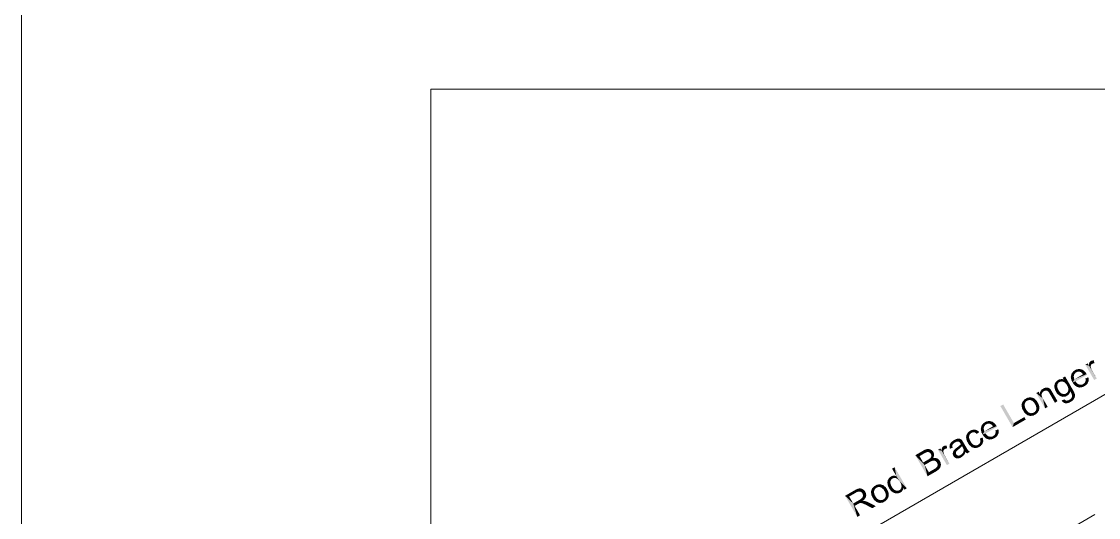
# Model space of a CAD drawing. Header units: millimetres. Extents: x 2 to 579, y 1 to 405.
# Drawn here: x 175.9 to 235.5, y 116.7 to 144.2 of the extents above; entities that cross this region are included whole.
import ezdxf

# ---------------------------------------------------------------- set-up
doc = ezdxf.new("R2010")
doc.units = ezdxf.units.MM
doc.linetypes.add('XKITLINE00', pattern=[0])
doc.layers.add('GraphicObject', color=6, linetype='Continuous', lineweight=0)
doc.layers.add('LinkedObject', color=7, linetype='Continuous', lineweight=0)

# ---------------------------------------------------------------- blocks, each defined once
blk = doc.blocks.new('*A3')
at = {"layer": 'GraphicObject', "color": 3, "linetype": 'XKITLINE00', "lineweight": 0}
blk.add_line((175.868, 204.754), (175.868, 65.802), dxfattribs=at)
blk = doc.blocks.new('*A4')
at = {"layer": 'LinkedObject'}
for points in [[(235.089, 125.342), (235.192, 125.203), (235.052, 125.301)], [(235.114, 125.356), (235.192, 125.203), (235.089, 125.342)], [(235.237, 125.397), (235.114, 125.356), (235.15, 125.377)], [(235.288, 125.395), (235.114, 125.356), (235.237, 125.397)], [(235.28, 125.234), (235.114, 125.356), (235.288, 125.395)], [(235.114, 125.356), (235.219, 125.219), (235.192, 125.203)], [(235.219, 125.219), (235.114, 125.356), (235.28, 125.234)], [(235.28, 125.234), (235.288, 125.395), (235.315, 125.234)], [(234.243, 124.853), (234.026, 124.57), (234.155, 124.802)], [(234.263, 124.707), (234.026, 124.57), (234.243, 124.853)], [(234.155, 124.802), (234.026, 124.57), (234.047, 124.661)], [(234.5, 124.924), (234.243, 124.853), (234.328, 124.902)], [(234.587, 124.897), (234.243, 124.853), (234.5, 124.924)], [(234.479, 124.777), (234.243, 124.853), (234.587, 124.897)], [(234.243, 124.853), (234.367, 124.767), (234.312, 124.735)], [(234.367, 124.767), (234.243, 124.853), (234.479, 124.777)], [(234.263, 124.707), (234.243, 124.853), (234.312, 124.735)], [(234.479, 124.777), (234.587, 124.897), (234.538, 124.755)], [(234.587, 124.897), (234.575, 124.741), (234.538, 124.755)], [(234.575, 124.741), (234.587, 124.897), (234.649, 124.677)], [(234.822, 124.739), (234.587, 124.897), (234.674, 124.871)], [(234.649, 124.677), (234.587, 124.897), (234.822, 124.739)], [(234.649, 124.677), (234.822, 124.739), (234.684, 124.626)], [(234.882, 124.634), (234.684, 124.626), (234.822, 124.739)], [(235.017, 125.103), (234.813, 125.157), (234.942, 125.232)], [(234.813, 125.157), (235.017, 125.103), (235.302, 124.31)], [(235.026, 125.248), (235.017, 125.103), (235.015, 125.162)], [(235.039, 125.275), (235.017, 125.103), (235.026, 125.248)], [(235.169, 125.19), (235.017, 125.103), (235.039, 125.275)], [(235.135, 125.152), (235.017, 125.103), (235.169, 125.19)], [(235.125, 125.127), (235.017, 125.103), (235.135, 125.152)], [(235.114, 125.102), (235.017, 125.103), (235.125, 125.127)], [(235.017, 125.103), (235.19, 124.836), (235.446, 124.393)], [(235.19, 124.836), (235.017, 125.103), (235.164, 124.882)], [(235.164, 124.882), (235.017, 125.103), (235.127, 124.972)], [(235.127, 124.972), (235.017, 125.103), (235.117, 125.017)], [(235.117, 125.017), (235.017, 125.103), (235.11, 125.047)], [(235.11, 125.047), (235.017, 125.103), (235.114, 125.102)], [(235.302, 124.31), (235.017, 125.103), (235.446, 124.393)], [(235.052, 125.301), (235.192, 125.203), (235.039, 125.275)], [(235.039, 125.275), (235.192, 125.203), (235.169, 125.19)], [(233.272, 124.081), (233.111, 124.087), (233.137, 124.139)], [(233.162, 124.191), (233.331, 124.167), (233.137, 124.139)], [(233.137, 124.139), (233.331, 124.167), (233.272, 124.081)], [(233.244, 124.275), (233.331, 124.167), (233.162, 124.191)], [(233.3, 124.308), (233.331, 124.167), (233.244, 124.275)], [(233.534, 124.362), (233.3, 124.308), (233.375, 124.351)], [(233.617, 124.329), (233.3, 124.308), (233.534, 124.362)], [(233.533, 124.231), (233.3, 124.308), (233.617, 124.329)], [(233.3, 124.308), (233.427, 124.222), (233.379, 124.194)], [(233.427, 124.222), (233.3, 124.308), (233.533, 124.231)], [(233.331, 124.167), (233.3, 124.308), (233.379, 124.194)], [(233.533, 124.231), (233.617, 124.329), (233.59, 124.211)], [(233.69, 124.508), (233.617, 124.329), (233.558, 124.432)], [(233.59, 124.211), (233.617, 124.329), (233.648, 124.192)], [(233.75, 124.095), (233.617, 124.329), (233.69, 124.508)], [(233.648, 124.192), (233.617, 124.329), (233.75, 124.095)], [(233.795, 124.017), (233.69, 124.508), (234.113, 123.777)], [(233.75, 124.095), (233.69, 124.508), (233.795, 124.017)], [(234.026, 124.57), (234.046, 124.282), (234.005, 124.479)], [(234.199, 124.626), (234.026, 124.57), (234.263, 124.707)], [(234.184, 124.573), (234.026, 124.57), (234.199, 124.626)], [(234.026, 124.57), (234.184, 124.573), (234.17, 124.521)], [(234.17, 124.521), (234.046, 124.282), (234.026, 124.57)], [(234.184, 124.411), (234.046, 124.282), (234.17, 124.521)], [(234.046, 124.282), (234.184, 124.411), (234.212, 124.353)], [(234.212, 124.353), (234.108, 124.175), (234.046, 124.282)], [(234.886, 124.628), (234.108, 124.175), (234.882, 124.634)], [(234.212, 124.353), (234.882, 124.634), (234.108, 124.175)], [(234.897, 124.608), (234.108, 124.175), (234.886, 124.628)], [(234.904, 124.595), (234.108, 124.175), (234.897, 124.608)], [(234.272, 124.23), (234.108, 124.175), (234.904, 124.595)], [(234.316, 124.163), (234.108, 124.175), (234.272, 124.23)], [(234.108, 124.175), (234.402, 123.917), (234.167, 124.072)], [(234.316, 124.163), (234.402, 123.917), (234.108, 124.175)], [(234.684, 124.626), (234.882, 124.634), (234.212, 124.353)], [(234.418, 124.079), (234.402, 123.917), (234.316, 124.163)], [(234.734, 124.113), (234.963, 124.184), (234.762, 123.973)], [(234.789, 124.173), (234.963, 124.184), (234.734, 124.113)], [(234.762, 123.973), (234.963, 124.184), (234.836, 124.015)], [(234.805, 124.21), (234.99, 124.248), (234.789, 124.173)], [(234.963, 124.184), (234.789, 124.173), (234.99, 124.248)], [(234.821, 124.247), (234.99, 124.248), (234.805, 124.21)], [(234.976, 124.461), (234.827, 124.339), (234.817, 124.394)], [(234.821, 124.247), (234.976, 124.461), (234.99, 124.248)], [(234.827, 124.339), (234.976, 124.461), (234.821, 124.247)], [(234.836, 124.015), (234.963, 124.184), (234.936, 124.121)], [(234.99, 124.248), (234.976, 124.461), (234.996, 124.386)], [(232.292, 123.54), (232.093, 123.585), (232.222, 123.66)], [(232.093, 123.585), (232.459, 123.284), (232.582, 122.738)], [(232.459, 123.284), (232.093, 123.585), (232.412, 123.365)], [(232.381, 123.495), (232.093, 123.585), (232.292, 123.54)], [(232.412, 123.365), (232.093, 123.585), (232.381, 123.495)], [(232.298, 123.636), (232.414, 123.591), (232.292, 123.54)], [(232.292, 123.54), (232.414, 123.591), (232.381, 123.495)], [(232.48, 123.834), (232.298, 123.636), (232.393, 123.783)], [(232.476, 123.666), (232.298, 123.636), (232.48, 123.834)], [(232.414, 123.591), (232.298, 123.636), (232.476, 123.666)], [(232.476, 123.666), (232.48, 123.834), (232.521, 123.692)], [(232.519, 123.856), (232.607, 123.725), (232.48, 123.834)], [(232.48, 123.834), (232.607, 123.725), (232.55, 123.709)], [(232.521, 123.692), (232.48, 123.834), (232.55, 123.709)], [(232.597, 123.883), (232.607, 123.725), (232.519, 123.856)], [(232.637, 123.888), (232.607, 123.725), (232.597, 123.883)], [(232.607, 123.725), (232.637, 123.888), (232.636, 123.724)], [(232.637, 123.888), (232.665, 123.723), (232.636, 123.724)], [(232.745, 123.884), (232.637, 123.888), (232.677, 123.892)], [(232.774, 123.871), (232.637, 123.888), (232.745, 123.884)], [(232.715, 123.706), (232.637, 123.888), (232.774, 123.871)], [(232.665, 123.723), (232.637, 123.888), (232.715, 123.706)], [(232.774, 123.871), (232.735, 123.689), (232.715, 123.706)], [(232.803, 123.858), (232.735, 123.689), (232.774, 123.871)], [(232.856, 123.818), (232.735, 123.689), (232.803, 123.858)], [(232.735, 123.689), (232.856, 123.818), (232.756, 123.672)], [(232.756, 123.672), (232.856, 123.818), (232.88, 123.791)], [(232.88, 123.791), (232.803, 123.611), (232.756, 123.672)], [(232.896, 123.773), (232.803, 123.611), (232.88, 123.791)], [(232.94, 123.705), (232.803, 123.611), (232.896, 123.773)], [(232.94, 123.705), (232.828, 123.567), (232.803, 123.611)], [(232.969, 123.656), (232.828, 123.567), (232.94, 123.705)], [(232.828, 123.567), (232.969, 123.656), (233.126, 123.052)], [(233.126, 123.052), (232.969, 123.656), (233.27, 123.135)], [(233.111, 124.087), (233.261, 124.023), (233.093, 123.971)], [(233.093, 123.971), (233.261, 124.023), (233.101, 123.907)], [(233.101, 123.907), (233.261, 124.023), (233.25, 123.965)], [(233.25, 123.965), (233.186, 123.658), (233.101, 123.907)], [(233.101, 123.907), (233.186, 123.658), (233.109, 123.843)], [(233.109, 123.843), (233.186, 123.658), (233.151, 123.719)], [(233.261, 124.023), (233.111, 124.087), (233.272, 124.081)], [(233.284, 123.83), (233.186, 123.658), (233.25, 123.965)], [(233.186, 123.658), (233.284, 123.83), (233.328, 123.754)], [(233.376, 123.67), (233.186, 123.658), (233.328, 123.754)], [(233.376, 123.67), (233.457, 123.411), (233.186, 123.658)], [(233.186, 123.658), (233.457, 123.411), (233.237, 123.57)], [(233.237, 123.57), (233.457, 123.411), (233.373, 123.446)], [(233.479, 123.568), (233.457, 123.411), (233.376, 123.67)], [(233.457, 123.411), (233.479, 123.568), (233.534, 123.549)], [(233.589, 123.53), (233.457, 123.411), (233.534, 123.549)], [(233.589, 123.53), (233.799, 123.441), (233.457, 123.411)], [(233.694, 123.539), (233.799, 123.441), (233.589, 123.53)], [(233.799, 123.441), (233.694, 123.539), (233.744, 123.568)], [(233.793, 123.597), (233.799, 123.441), (233.744, 123.568)], [(233.969, 123.687), (233.793, 123.597), (233.854, 123.682)], [(233.955, 123.605), (233.793, 123.597), (233.969, 123.687)], [(233.87, 123.482), (233.793, 123.597), (233.955, 123.605)], [(233.799, 123.441), (233.793, 123.597), (233.87, 123.482)], [(233.795, 124.017), (234.113, 123.777), (233.841, 123.936)], [(233.841, 123.936), (234.113, 123.777), (233.877, 123.797)], [(233.866, 123.74), (233.969, 123.687), (233.854, 123.682)], [(233.877, 123.797), (233.969, 123.687), (233.866, 123.74)], [(233.877, 123.797), (234.113, 123.777), (233.969, 123.687)], [(234.113, 123.777), (234.01, 123.618), (233.969, 123.687)], [(234.17, 123.678), (234.01, 123.618), (234.113, 123.777)], [(234.01, 123.618), (234.17, 123.678), (234.058, 123.523)], [(234.058, 123.523), (234.17, 123.678), (234.231, 123.526)], [(234.058, 123.523), (234.231, 123.526), (234.065, 123.498)], [(234.065, 123.498), (234.231, 123.526), (234.076, 123.457)], [(234.076, 123.457), (234.231, 123.526), (234.234, 123.473)], [(234.167, 124.072), (234.402, 123.917), (234.315, 123.943)], [(234.402, 123.917), (234.418, 124.079), (234.489, 123.891)], [(234.474, 124.063), (234.489, 123.891), (234.418, 124.079)], [(234.531, 124.046), (234.489, 123.891), (234.474, 124.063)], [(234.531, 124.046), (234.762, 123.973), (234.489, 123.891)], [(234.489, 123.891), (234.762, 123.973), (234.67, 123.919)], [(234.641, 124.06), (234.762, 123.973), (234.531, 124.046)], [(234.694, 124.091), (234.762, 123.973), (234.641, 124.06)], [(234.734, 124.113), (234.762, 123.973), (234.694, 124.091)], [(230.259, 122.954), (230.78, 121.696), (230.105, 122.865)], [(230.855, 121.923), (230.78, 121.696), (230.259, 122.954)], [(231.306, 123.03), (231.377, 122.606), (231.273, 122.936)], [(231.273, 122.936), (231.377, 122.606), (231.309, 122.724)], [(231.518, 123.278), (231.306, 123.03), (231.439, 123.232)], [(231.533, 123.127), (231.306, 123.03), (231.518, 123.278)], [(231.439, 123.232), (231.306, 123.03), (231.333, 123.108)], [(231.467, 123.036), (231.306, 123.03), (231.533, 123.127)], [(231.306, 123.03), (231.467, 123.036), (231.455, 122.975)], [(231.442, 122.914), (231.377, 122.606), (231.306, 123.03)], [(231.442, 122.914), (231.306, 123.03), (231.455, 122.975)], [(231.781, 123.353), (231.518, 123.278), (231.605, 123.328)], [(231.869, 123.328), (231.518, 123.278), (231.781, 123.353)], [(231.752, 123.2), (231.518, 123.278), (231.869, 123.328)], [(231.518, 123.278), (231.64, 123.189), (231.587, 123.158)], [(231.64, 123.189), (231.518, 123.278), (231.752, 123.2)], [(231.533, 123.127), (231.518, 123.278), (231.587, 123.158)], [(231.752, 123.2), (231.869, 123.328), (231.811, 123.18)], [(231.869, 123.328), (231.87, 123.16), (231.811, 123.18)], [(232.104, 123.177), (231.869, 123.328), (231.957, 123.303)], [(232.162, 123.076), (231.869, 123.328), (232.104, 123.177)], [(231.974, 123.062), (231.869, 123.328), (232.162, 123.076)], [(231.87, 123.16), (231.869, 123.328), (231.974, 123.062)], [(231.974, 123.062), (232.162, 123.076), (232.019, 122.984)], [(232.162, 123.076), (232.067, 122.9), (232.019, 122.984)], [(232.067, 122.9), (232.162, 123.076), (232.104, 122.756)], [(232.104, 122.756), (232.162, 123.076), (232.262, 122.791)], [(232.259, 122.852), (232.162, 123.076), (232.21, 122.994)], [(232.262, 122.791), (232.162, 123.076), (232.259, 122.852)], [(232.582, 122.738), (232.459, 123.284), (232.726, 122.821)], [(233.457, 123.411), (233.799, 123.441), (233.541, 123.376)], [(233.677, 123.207), (233.503, 123.178), (233.654, 123.237)], [(233.503, 123.178), (233.677, 123.207), (233.541, 123.108)], [(233.541, 123.376), (233.799, 123.441), (233.712, 123.391)], [(233.541, 123.108), (233.677, 123.207), (233.645, 123.032)], [(233.645, 123.032), (233.677, 123.207), (233.712, 123.024)], [(233.712, 123.024), (233.677, 123.207), (233.729, 123.175)], [(233.757, 123.172), (233.712, 123.024), (233.729, 123.175)], [(233.795, 123.167), (233.712, 123.024), (233.757, 123.172)], [(233.795, 123.167), (233.996, 123.097), (233.712, 123.024)], [(233.712, 123.024), (233.996, 123.097), (233.778, 123.017)], [(233.778, 123.017), (233.996, 123.097), (233.92, 123.054)], [(233.879, 123.189), (233.996, 123.097), (233.795, 123.167)], [(233.996, 123.097), (233.879, 123.189), (233.926, 123.216)], [(233.975, 123.245), (233.996, 123.097), (233.926, 123.216)], [(234.041, 123.309), (234.182, 123.269), (233.975, 123.245)], [(233.975, 123.245), (234.182, 123.269), (233.996, 123.097)], [(233.996, 123.097), (234.182, 123.269), (234.059, 123.134)], [(234.182, 123.269), (234.041, 123.309), (234.056, 123.345)], [(234.072, 123.38), (234.182, 123.269), (234.056, 123.345)], [(234.059, 123.134), (234.182, 123.269), (234.153, 123.22)], [(234.234, 123.473), (234.072, 123.38), (234.076, 123.457)], [(234.238, 123.42), (234.072, 123.38), (234.234, 123.473)], [(234.212, 123.318), (234.072, 123.38), (234.238, 123.42)], [(234.182, 123.269), (234.072, 123.38), (234.212, 123.318)], [(231.477, 122.772), (231.377, 122.606), (231.442, 122.914)], [(231.377, 122.606), (231.477, 122.772), (231.524, 122.691)], [(231.571, 122.61), (231.377, 122.606), (231.524, 122.691)], [(231.571, 122.61), (231.676, 122.341), (231.377, 122.606)], [(231.377, 122.606), (231.676, 122.341), (231.439, 122.499)], [(231.439, 122.499), (231.676, 122.341), (231.588, 122.366)], [(231.677, 122.509), (231.676, 122.341), (231.571, 122.61)], [(231.676, 122.341), (231.677, 122.509), (231.736, 122.489)], [(231.795, 122.469), (231.676, 122.341), (231.736, 122.489)], [(231.795, 122.469), (232.029, 122.393), (231.676, 122.341)], [(231.676, 122.341), (232.029, 122.393), (231.764, 122.316)], [(231.764, 122.316), (232.029, 122.393), (231.94, 122.342)], [(231.907, 122.48), (232.029, 122.393), (231.795, 122.469)], [(232.029, 122.393), (231.907, 122.48), (231.961, 122.511)], [(232.014, 122.542), (232.029, 122.393), (231.961, 122.511)], [(232.203, 122.563), (232.014, 122.542), (232.08, 122.634)], [(232.172, 122.51), (232.014, 122.542), (232.203, 122.563)], [(232.084, 122.425), (232.014, 122.542), (232.172, 122.51)], [(232.029, 122.393), (232.014, 122.542), (232.084, 122.425)], [(232.092, 122.695), (232.235, 122.616), (232.08, 122.634)], [(232.08, 122.634), (232.235, 122.616), (232.203, 122.563)], [(232.262, 122.791), (232.092, 122.695), (232.104, 122.756)], [(232.265, 122.73), (232.092, 122.695), (232.262, 122.791)], [(232.235, 122.616), (232.092, 122.695), (232.265, 122.73)], [(229.254, 121.97), (229.038, 121.687), (229.167, 121.919)], [(229.274, 121.824), (229.038, 121.687), (229.254, 121.97)], [(229.167, 121.919), (229.038, 121.687), (229.058, 121.778)], [(229.21, 121.742), (229.038, 121.687), (229.274, 121.824)], [(229.196, 121.69), (229.038, 121.687), (229.21, 121.742)], [(229.898, 121.745), (229.119, 121.292), (229.894, 121.751)], [(229.224, 121.47), (229.894, 121.751), (229.119, 121.292)], [(229.908, 121.725), (229.119, 121.292), (229.898, 121.745)], [(229.696, 121.743), (229.894, 121.751), (229.224, 121.47)], [(229.511, 122.041), (229.254, 121.97), (229.339, 122.019)], [(229.598, 122.014), (229.254, 121.97), (229.511, 122.041)], [(229.491, 121.893), (229.254, 121.97), (229.598, 122.014)], [(229.254, 121.97), (229.378, 121.884), (229.324, 121.852)], [(229.378, 121.884), (229.254, 121.97), (229.491, 121.893)], [(229.274, 121.824), (229.254, 121.97), (229.324, 121.852)], [(229.491, 121.893), (229.598, 122.014), (229.549, 121.872)], [(229.598, 122.014), (229.587, 121.858), (229.549, 121.872)], [(229.587, 121.858), (229.598, 122.014), (229.66, 121.794)], [(229.833, 121.856), (229.598, 122.014), (229.686, 121.987)], [(229.66, 121.794), (229.598, 122.014), (229.833, 121.856)], [(229.66, 121.794), (229.833, 121.856), (229.696, 121.743)], [(229.894, 121.751), (229.696, 121.743), (229.833, 121.856)], [(230.78, 121.696), (230.855, 121.923), (231.509, 122.118)], [(231.509, 122.118), (230.855, 121.923), (231.43, 122.255)], [(228.23, 121.275), (228.376, 121.201), (228.205, 121.158)], [(228.205, 121.158), (228.376, 121.201), (228.212, 121.093)], [(228.212, 121.093), (228.376, 121.201), (228.365, 121.143)], [(228.365, 121.143), (228.306, 120.827), (228.212, 121.093)], [(228.388, 121.259), (228.23, 121.275), (228.261, 121.327)], [(228.376, 121.201), (228.23, 121.275), (228.388, 121.259)], [(228.293, 121.38), (228.453, 121.349), (228.261, 121.327)], [(228.261, 121.327), (228.453, 121.349), (228.388, 121.259)], [(228.379, 121.464), (228.453, 121.349), (228.293, 121.38)], [(228.402, 121), (228.306, 120.827), (228.365, 121.143)], [(228.433, 121.495), (228.453, 121.349), (228.379, 121.464)], [(228.635, 121.565), (228.433, 121.495), (228.502, 121.535)], [(228.699, 121.555), (228.433, 121.495), (228.635, 121.565)], [(228.617, 121.415), (228.433, 121.495), (228.699, 121.555)], [(228.433, 121.495), (228.543, 121.401), (228.507, 121.38)], [(228.543, 121.401), (228.433, 121.495), (228.617, 121.415)], [(228.453, 121.349), (228.433, 121.495), (228.507, 121.38)], [(228.617, 121.415), (228.699, 121.555), (228.654, 121.408)], [(228.699, 121.555), (228.692, 121.401), (228.654, 121.408)], [(228.692, 121.401), (228.699, 121.555), (228.764, 121.357)], [(228.876, 121.478), (228.699, 121.555), (228.763, 121.545)], [(228.926, 121.421), (228.699, 121.555), (228.876, 121.478)], [(228.764, 121.357), (228.699, 121.555), (228.926, 121.421)], [(228.764, 121.357), (228.926, 121.421), (228.799, 121.32)], [(229.038, 121.687), (229.058, 121.399), (229.017, 121.596)], [(229.038, 121.687), (229.196, 121.69), (229.181, 121.637)], [(229.181, 121.637), (229.058, 121.399), (229.038, 121.687)], [(229.195, 121.527), (229.058, 121.399), (229.181, 121.637)], [(229.058, 121.399), (229.195, 121.527), (229.224, 121.47)], [(229.224, 121.47), (229.119, 121.292), (229.058, 121.399)], [(229.915, 121.712), (229.119, 121.292), (229.908, 121.725)], [(229.284, 121.347), (229.119, 121.292), (229.915, 121.712)], [(229.328, 121.28), (229.119, 121.292), (229.284, 121.347)], [(229.119, 121.292), (229.413, 121.034), (229.179, 121.188)], [(229.328, 121.28), (229.413, 121.034), (229.119, 121.292)], [(229.179, 121.188), (229.413, 121.034), (229.326, 121.059)], [(229.429, 121.196), (229.413, 121.034), (229.328, 121.28)], [(229.413, 121.034), (229.429, 121.196), (229.501, 121.008)], [(229.486, 121.179), (229.501, 121.008), (229.429, 121.196)], [(229.543, 121.163), (229.501, 121.008), (229.486, 121.179)], [(229.543, 121.163), (229.774, 121.089), (229.501, 121.008)], [(229.653, 121.177), (229.774, 121.089), (229.543, 121.163)], [(229.706, 121.207), (229.774, 121.089), (229.653, 121.177)], [(229.745, 121.23), (229.774, 121.089), (229.706, 121.207)], [(229.745, 121.23), (229.974, 121.301), (229.774, 121.089)], [(229.8, 121.29), (229.974, 121.301), (229.745, 121.23)], [(229.774, 121.089), (229.974, 121.301), (229.847, 121.132)], [(229.816, 121.327), (230.001, 121.364), (229.8, 121.29)], [(229.974, 121.301), (229.8, 121.29), (230.001, 121.364)], [(229.832, 121.364), (230.001, 121.364), (229.816, 121.327)], [(229.988, 121.578), (229.838, 121.456), (229.828, 121.511)], [(229.832, 121.364), (229.988, 121.578), (230.001, 121.364)], [(229.838, 121.456), (229.988, 121.578), (229.832, 121.364)], [(229.847, 121.132), (229.974, 121.301), (229.948, 121.238)], [(230.001, 121.364), (229.988, 121.578), (230.008, 121.503)], [(226.877, 120.557), (226.855, 120.386), (226.865, 120.531)], [(227.007, 120.473), (226.855, 120.386), (226.877, 120.557)], [(226.89, 120.584), (227.03, 120.486), (226.877, 120.557)], [(226.877, 120.557), (227.03, 120.486), (227.007, 120.473)], [(226.927, 120.625), (227.03, 120.486), (226.89, 120.584)], [(226.952, 120.639), (227.03, 120.486), (226.927, 120.625)], [(227.075, 120.679), (226.952, 120.639), (226.988, 120.66)], [(227.126, 120.678), (226.952, 120.639), (227.075, 120.679)], [(227.118, 120.516), (226.952, 120.639), (227.126, 120.678)], [(226.952, 120.639), (227.057, 120.501), (227.03, 120.486)], [(227.057, 120.501), (226.952, 120.639), (227.118, 120.516)], [(227.118, 120.516), (227.126, 120.678), (227.153, 120.516)], [(227.29, 120.68), (227.311, 120.498), (227.284, 120.64)], [(227.284, 120.64), (227.311, 120.498), (227.294, 120.549)], [(227.461, 120.727), (227.29, 120.68), (227.475, 120.758)], [(227.295, 120.721), (227.475, 120.758), (227.29, 120.68)], [(227.447, 120.695), (227.29, 120.68), (227.461, 120.727)], [(227.447, 120.695), (227.311, 120.498), (227.29, 120.68)], [(227.334, 120.8), (227.475, 120.758), (227.295, 120.721)], [(227.447, 120.612), (227.311, 120.498), (227.447, 120.695)], [(227.311, 120.498), (227.447, 120.612), (227.462, 120.561)], [(227.367, 120.839), (227.475, 120.758), (227.334, 120.8)], [(227.487, 120.948), (227.367, 120.839), (227.4, 120.878)], [(227.539, 120.819), (227.367, 120.839), (227.487, 120.948)], [(227.475, 120.758), (227.367, 120.839), (227.539, 120.819)], [(227.542, 120.98), (227.644, 120.88), (227.487, 120.948)], [(227.539, 120.819), (227.487, 120.948), (227.59, 120.848)], [(227.59, 120.848), (227.487, 120.948), (227.644, 120.88)], [(227.733, 121.056), (227.542, 120.98), (227.691, 121.049)], [(227.739, 120.903), (227.542, 120.98), (227.733, 121.056)], [(227.691, 121.049), (227.542, 120.98), (227.596, 121.011)], [(227.644, 120.88), (227.542, 120.98), (227.739, 120.903)], [(227.687, 120.559), (227.776, 120.455), (227.647, 120.53)], [(227.767, 120.62), (227.848, 120.511), (227.687, 120.559)], [(227.687, 120.559), (227.848, 120.511), (227.776, 120.455)], [(227.842, 121.06), (227.733, 121.056), (227.774, 121.063)], [(227.869, 121.049), (227.733, 121.056), (227.842, 121.06)], [(227.739, 120.903), (227.733, 121.056), (227.781, 120.894)], [(227.781, 120.894), (227.733, 121.056), (227.812, 120.888)], [(227.733, 121.056), (227.867, 120.838), (227.812, 120.888)], [(227.869, 121.049), (227.867, 120.838), (227.733, 121.056)], [(227.881, 120.718), (227.979, 120.645), (227.767, 120.62)], [(227.767, 120.62), (227.979, 120.645), (227.848, 120.511)], [(227.848, 120.511), (227.979, 120.645), (227.949, 120.606)], [(227.897, 121.039), (227.867, 120.838), (227.869, 121.049)], [(227.947, 121.003), (227.867, 120.838), (227.897, 121.039)], [(227.971, 120.978), (227.867, 120.838), (227.947, 121.003)], [(227.867, 120.838), (227.971, 120.978), (227.985, 120.961)], [(227.867, 120.838), (227.985, 120.961), (227.893, 120.794)], [(227.914, 120.756), (227.979, 120.645), (227.881, 120.718)], [(227.893, 120.794), (227.985, 120.961), (227.895, 120.79)], [(227.895, 120.79), (227.985, 120.961), (227.905, 120.771)], [(227.905, 120.771), (227.985, 120.961), (227.914, 120.756)], [(227.914, 120.756), (227.985, 120.961), (227.979, 120.645)], [(228.027, 120.897), (227.979, 120.645), (227.985, 120.961)], [(228.054, 120.849), (227.979, 120.645), (228.027, 120.897)], [(228.054, 120.849), (228.009, 120.592), (227.979, 120.645)], [(228.165, 120.658), (228.009, 120.592), (228.054, 120.849)], [(228.165, 120.658), (228.036, 120.544), (228.009, 120.592)], [(228.036, 120.544), (228.165, 120.658), (228.066, 120.466)], [(228.053, 120.317), (228.223, 120.558), (228.3, 120.434)], [(228.072, 120.394), (228.223, 120.558), (228.053, 120.317)], [(228.066, 120.466), (228.165, 120.658), (228.223, 120.558)], [(228.223, 120.558), (228.069, 120.435), (228.066, 120.466)], [(228.069, 120.435), (228.223, 120.558), (228.072, 120.394)], [(228.212, 121.093), (228.306, 120.827), (228.22, 121.029)], [(228.22, 121.029), (228.306, 120.827), (228.266, 120.895)], [(228.306, 120.827), (228.402, 121), (228.451, 120.916)], [(228.5, 120.831), (228.306, 120.827), (228.451, 120.916)], [(228.5, 120.831), (228.599, 120.562), (228.306, 120.827)], [(228.306, 120.827), (228.599, 120.562), (228.367, 120.721)], [(228.367, 120.721), (228.599, 120.562), (228.514, 120.589)], [(228.604, 120.726), (228.599, 120.562), (228.5, 120.831)], [(228.599, 120.562), (228.604, 120.726), (228.659, 120.706)], [(228.714, 120.686), (228.599, 120.562), (228.659, 120.706)], [(228.714, 120.686), (228.944, 120.61), (228.599, 120.562)], [(228.599, 120.562), (228.944, 120.61), (228.685, 120.536)], [(228.685, 120.536), (228.944, 120.61), (228.857, 120.56)], [(228.822, 120.697), (228.944, 120.61), (228.714, 120.686)], [(228.944, 120.61), (228.822, 120.697), (228.874, 120.727)], [(228.916, 120.751), (228.944, 120.61), (228.874, 120.727)], [(228.916, 120.751), (229.13, 120.827), (228.944, 120.61)], [(228.972, 120.818), (229.13, 120.827), (228.916, 120.751)], [(228.944, 120.61), (229.13, 120.827), (229.013, 120.65)], [(229.116, 121.124), (228.988, 121.003), (228.964, 121.061)], [(229.13, 120.827), (228.972, 120.818), (228.985, 120.86)], [(228.998, 120.902), (229.13, 120.827), (228.985, 120.86)], [(228.988, 121.003), (229.116, 121.124), (228.998, 120.902)], [(228.998, 120.902), (229.116, 121.124), (229.13, 120.827)], [(229.013, 120.65), (229.13, 120.827), (229.106, 120.759)], [(229.154, 120.896), (229.116, 121.124), (229.147, 121.045)], [(229.13, 120.827), (229.116, 121.124), (229.154, 120.896)], [(229.501, 121.008), (229.774, 121.089), (229.681, 121.036)], [(225.858, 120.226), (225.39, 120.14), (225.828, 120.393)], [(225.624, 120.091), (225.39, 120.14), (225.858, 120.226)], [(225.39, 120.14), (225.907, 119.6), (226.065, 118.971)], [(225.828, 119.738), (225.907, 119.6), (225.39, 120.14)], [(225.39, 120.14), (225.624, 120.091), (225.828, 119.738)], [(225.895, 120.432), (226.015, 120.306), (225.828, 120.393)], [(225.828, 120.393), (226.015, 120.306), (225.921, 120.263)], [(225.858, 120.226), (225.828, 120.393), (225.921, 120.263)], [(226.013, 120.476), (226.015, 120.306), (225.895, 120.432)], [(226.076, 120.32), (226.013, 120.476), (226.064, 120.482)], [(226.015, 120.306), (226.013, 120.476), (226.045, 120.313)], [(226.045, 120.313), (226.013, 120.476), (226.076, 120.32)], [(226.114, 120.488), (226.133, 120.313), (226.064, 120.482)], [(226.064, 120.482), (226.133, 120.313), (226.076, 120.32)], [(226.209, 120.47), (226.133, 120.313), (226.114, 120.488)], [(226.132, 119.914), (226.369, 119.976), (226.234, 119.789)], [(226.202, 119.964), (226.369, 119.976), (226.132, 119.914)], [(226.254, 120.446), (226.133, 120.313), (226.209, 120.47)], [(226.133, 120.313), (226.254, 120.446), (226.16, 120.298)], [(226.254, 120.446), (226.187, 120.284), (226.16, 120.298)], [(226.187, 120.284), (226.254, 120.446), (226.23, 120.241)], [(226.221, 119.983), (226.398, 120.02), (226.202, 119.964)], [(226.369, 119.976), (226.202, 119.964), (226.398, 120.02)], [(226.245, 120.009), (226.398, 120.02), (226.221, 119.983)], [(226.23, 120.241), (226.254, 120.446), (226.389, 120.318)], [(226.389, 120.318), (226.247, 120.212), (226.23, 120.241)], [(226.234, 119.789), (226.369, 119.976), (226.325, 119.829)], [(226.245, 120.009), (226.43, 120.154), (226.398, 120.02)], [(226.273, 120.064), (226.43, 120.154), (226.245, 120.009)], [(226.247, 120.212), (226.389, 120.318), (226.265, 120.182)], [(226.365, 120.359), (226.254, 120.446), (226.298, 120.422)], [(226.389, 120.318), (226.254, 120.446), (226.365, 120.359)], [(226.265, 120.182), (226.389, 120.318), (226.28, 120.122)], [(226.276, 120.093), (226.43, 120.154), (226.273, 120.064)], [(226.43, 120.154), (226.276, 120.093), (226.28, 120.122)], [(226.28, 120.122), (226.389, 120.318), (226.43, 120.154)], [(226.369, 119.976), (226.396, 119.844), (226.325, 119.829)], [(226.543, 119.985), (226.369, 119.976), (226.431, 119.991)], [(226.462, 119.837), (226.369, 119.976), (226.543, 119.985)], [(226.396, 119.844), (226.369, 119.976), (226.462, 119.837)], [(226.431, 120.198), (226.389, 120.318), (226.41, 120.281)], [(226.43, 120.154), (226.389, 120.318), (226.431, 120.198)], [(226.398, 120.02), (226.43, 120.154), (226.429, 120.109)], [(226.462, 119.837), (226.543, 119.985), (226.493, 119.822)], [(226.493, 119.822), (226.543, 119.985), (226.524, 119.808)], [(226.524, 119.808), (226.543, 119.985), (226.593, 119.964)], [(226.593, 119.964), (226.574, 119.761), (226.524, 119.808)], [(226.643, 119.943), (226.574, 119.761), (226.593, 119.964)], [(226.722, 119.871), (226.574, 119.761), (226.643, 119.943)], [(226.855, 120.386), (226.651, 120.44), (226.78, 120.515)], [(226.651, 120.44), (226.855, 120.386), (227.14, 119.592)], [(226.865, 120.531), (226.855, 120.386), (226.853, 120.445)], [(226.973, 120.434), (226.855, 120.386), (227.007, 120.473)], [(226.963, 120.409), (226.855, 120.386), (226.973, 120.434)], [(226.952, 120.384), (226.855, 120.386), (226.963, 120.409)], [(226.855, 120.386), (227.028, 120.119), (227.284, 119.675)], [(227.028, 120.119), (226.855, 120.386), (227.002, 120.164)], [(227.002, 120.164), (226.855, 120.386), (226.965, 120.255)], [(226.965, 120.255), (226.855, 120.386), (226.955, 120.3)], [(226.955, 120.3), (226.855, 120.386), (226.948, 120.33)], [(226.948, 120.33), (226.855, 120.386), (226.952, 120.384)], [(227.14, 119.592), (226.855, 120.386), (227.284, 119.675)], [(227.482, 120.329), (227.638, 120.275), (227.469, 120.266)], [(227.469, 120.232), (227.638, 120.275), (227.637, 120.253)], [(227.469, 120.266), (227.638, 120.275), (227.469, 120.232)], [(227.637, 120.253), (227.507, 120.102), (227.469, 120.232)], [(227.469, 120.232), (227.507, 120.102), (227.47, 120.198)], [(227.47, 120.198), (227.507, 120.102), (227.489, 120.133)], [(227.639, 120.296), (227.482, 120.329), (227.496, 120.358)], [(227.638, 120.275), (227.482, 120.329), (227.639, 120.296)], [(227.51, 120.386), (227.654, 120.335), (227.496, 120.358)], [(227.496, 120.358), (227.654, 120.335), (227.639, 120.296)], [(227.647, 120.214), (227.507, 120.102), (227.637, 120.253)], [(227.507, 120.102), (227.647, 120.214), (227.658, 120.195)], [(227.674, 120.166), (227.507, 120.102), (227.658, 120.195)], [(227.507, 120.102), (227.674, 120.166), (227.537, 120.049)], [(227.548, 120.44), (227.654, 120.335), (227.51, 120.386)], [(227.537, 120.049), (227.674, 120.166), (227.625, 119.984)], [(227.572, 120.464), (227.654, 120.335), (227.548, 120.44)], [(227.59, 120.482), (227.681, 120.373), (227.572, 120.464)], [(227.654, 120.335), (227.572, 120.464), (227.668, 120.354)], [(227.668, 120.354), (227.572, 120.464), (227.681, 120.373)], [(227.647, 120.53), (227.736, 120.423), (227.59, 120.482)], [(227.59, 120.482), (227.736, 120.423), (227.681, 120.373)], [(227.625, 119.984), (227.674, 120.166), (227.682, 119.971)], [(227.647, 120.53), (227.776, 120.455), (227.736, 120.423)], [(227.682, 119.971), (227.674, 120.166), (227.724, 120.131)], [(227.724, 120.131), (227.739, 119.959), (227.682, 119.971)], [(227.756, 120.124), (227.739, 119.959), (227.724, 120.131)], [(227.789, 120.118), (227.739, 119.959), (227.756, 120.124)], [(227.739, 119.959), (227.789, 120.118), (227.866, 119.987)], [(227.936, 120.027), (227.789, 120.118), (227.864, 120.135)], [(227.866, 119.987), (227.789, 120.118), (227.936, 120.027)], [(227.905, 120.159), (227.978, 120.051), (227.864, 120.135)], [(227.864, 120.135), (227.978, 120.051), (227.936, 120.027)], [(227.947, 120.183), (227.978, 120.051), (227.905, 120.159)], [(228.078, 120.146), (227.947, 120.183), (228.01, 120.244)], [(228.049, 120.111), (227.947, 120.183), (228.078, 120.146)], [(227.978, 120.051), (227.947, 120.183), (228.049, 120.111)], [(228.177, 120.33), (228.01, 120.244), (228.032, 120.281)], [(228.156, 120.273), (228.01, 120.244), (228.177, 120.33)], [(228.107, 120.181), (228.01, 120.244), (228.156, 120.273)], [(228.078, 120.146), (228.01, 120.244), (228.107, 120.181)], [(228.3, 120.434), (228.177, 120.33), (228.032, 120.281)], [(228.053, 120.317), (228.3, 120.434), (228.032, 120.281)], [(228.177, 120.33), (228.3, 120.434), (228.197, 120.302)], [(228.197, 120.302), (228.3, 120.434), (228.32, 120.41)], [(228.32, 120.41), (228.242, 120.259), (228.197, 120.302)], [(228.34, 120.386), (228.242, 120.259), (228.32, 120.41)], [(228.34, 120.386), (228.266, 120.243), (228.242, 120.259)], [(228.388, 120.346), (228.266, 120.243), (228.34, 120.386)], [(228.266, 120.243), (228.388, 120.346), (228.416, 120.329)], [(224.245, 119.478), (224.344, 118.976), (224.102, 119.395)], [(224.245, 119.478), (224.502, 118.731), (224.344, 118.976)], [(224.502, 118.731), (224.245, 119.478), (224.921, 118.31)], [(226.178, 119.757), (225.828, 119.738), (226.081, 119.884)], [(225.907, 119.6), (225.828, 119.738), (226.178, 119.757)], [(226.065, 118.971), (225.907, 119.6), (226.14, 119.198)], [(226.234, 119.789), (226.081, 119.884), (226.132, 119.914)], [(226.178, 119.757), (226.081, 119.884), (226.234, 119.789)], [(226.431, 119.367), (226.511, 119.228), (226.14, 119.198)], [(226.469, 119.388), (226.567, 119.261), (226.431, 119.367)], [(226.431, 119.367), (226.567, 119.261), (226.511, 119.228)], [(226.52, 119.422), (226.655, 119.325), (226.469, 119.388)], [(226.469, 119.388), (226.655, 119.325), (226.567, 119.261)], [(226.534, 119.433), (226.655, 119.325), (226.52, 119.422)], [(226.688, 119.357), (226.534, 119.433), (226.558, 119.453)], [(226.655, 119.325), (226.534, 119.433), (226.688, 119.357)], [(226.593, 119.495), (226.768, 119.455), (226.558, 119.453)], [(226.558, 119.453), (226.768, 119.455), (226.688, 119.357)], [(226.752, 119.82), (226.574, 119.761), (226.722, 119.871)], [(226.574, 119.761), (226.752, 119.82), (226.593, 119.728)], [(226.752, 119.82), (226.609, 119.7), (226.593, 119.728)], [(226.782, 119.489), (226.593, 119.495), (226.616, 119.538)], [(226.768, 119.455), (226.593, 119.495), (226.782, 119.489)], [(226.609, 119.7), (226.752, 119.82), (226.626, 119.644)], [(226.627, 119.588), (226.797, 119.523), (226.616, 119.538)], [(226.616, 119.538), (226.797, 119.523), (226.782, 119.489)], [(226.626, 119.644), (226.752, 119.82), (226.805, 119.647)], [(226.805, 119.647), (226.627, 119.588), (226.626, 119.644)], [(226.808, 119.602), (226.627, 119.588), (226.805, 119.647)], [(226.797, 119.523), (226.627, 119.588), (226.808, 119.602)], [(226.688, 119.357), (226.768, 119.455), (226.721, 119.389)], [(226.802, 119.692), (226.752, 119.82), (226.775, 119.779)], [(226.805, 119.647), (226.752, 119.82), (226.802, 119.692)], [(224.021, 118.734), (223.86, 118.742), (223.887, 118.794)], [(223.913, 118.846), (224.079, 118.819), (223.887, 118.794)], [(223.887, 118.794), (224.079, 118.819), (224.021, 118.734)], [(223.991, 118.928), (224.079, 118.819), (223.913, 118.846)], [(224.043, 118.958), (224.079, 118.819), (223.991, 118.928)], [(224.082, 118.98), (224.175, 118.875), (224.043, 118.958)], [(224.043, 118.958), (224.175, 118.875), (224.126, 118.847)], [(224.079, 118.819), (224.043, 118.958), (224.126, 118.847)], [(224.159, 119.003), (224.175, 118.875), (224.082, 118.98)], [(224.198, 119.004), (224.175, 118.875), (224.159, 119.003)], [(224.198, 119.004), (224.281, 118.882), (224.175, 118.875)], [(224.237, 119.005), (224.281, 118.882), (224.198, 119.004)], [(224.31, 118.991), (224.281, 118.882), (224.237, 119.005)], [(224.344, 118.976), (224.281, 118.882), (224.31, 118.991)], [(224.281, 118.882), (224.344, 118.976), (224.338, 118.861)], [(224.338, 118.861), (224.344, 118.976), (224.395, 118.84)], [(224.344, 118.976), (224.502, 118.731), (224.395, 118.84)], [(226.14, 119.198), (226.511, 119.228), (226.065, 118.971)], [(222.098, 118.066), (221.5, 117.891), (222.017, 118.19)], [(222.272, 118.296), (222.017, 118.19), (222.223, 118.288)], [(222.273, 118.131), (222.017, 118.19), (222.272, 118.296)], [(222.223, 118.288), (222.017, 118.19), (222.095, 118.236)], [(222.017, 118.19), (222.163, 118.103), (222.098, 118.066)], [(222.163, 118.103), (222.017, 118.19), (222.273, 118.131)], [(222.322, 118.304), (222.319, 118.122), (222.272, 118.296)], [(222.272, 118.296), (222.319, 118.122), (222.273, 118.131)], [(222.319, 118.122), (222.322, 118.304), (222.364, 118.113)], [(222.466, 118.26), (222.322, 118.304), (222.419, 118.286)], [(222.364, 118.113), (222.322, 118.304), (222.466, 118.26)], [(222.466, 118.26), (222.434, 118.062), (222.364, 118.113)], [(222.514, 118.234), (222.434, 118.062), (222.466, 118.26)], [(222.589, 118.16), (222.434, 118.062), (222.514, 118.234)], [(222.617, 118.112), (222.434, 118.062), (222.589, 118.16)], [(222.963, 118.208), (223.034, 117.784), (222.93, 118.114)], [(223.175, 118.456), (222.963, 118.208), (223.096, 118.41)], [(223.19, 118.305), (222.963, 118.208), (223.175, 118.456)], [(223.096, 118.41), (222.963, 118.208), (222.99, 118.286)], [(223.124, 118.214), (222.963, 118.208), (223.19, 118.305)], [(222.963, 118.208), (223.124, 118.214), (223.112, 118.153)], [(223.099, 118.092), (223.034, 117.784), (222.963, 118.208)], [(223.099, 118.092), (222.963, 118.208), (223.112, 118.153)], [(223.438, 118.531), (223.175, 118.456), (223.262, 118.506)], [(223.526, 118.506), (223.175, 118.456), (223.438, 118.531)], [(223.409, 118.378), (223.175, 118.456), (223.526, 118.506)], [(223.175, 118.456), (223.297, 118.367), (223.244, 118.336)], [(223.297, 118.367), (223.175, 118.456), (223.409, 118.378)], [(223.19, 118.305), (223.175, 118.456), (223.244, 118.336)], [(223.409, 118.378), (223.526, 118.506), (223.468, 118.358)], [(223.526, 118.506), (223.527, 118.338), (223.468, 118.358)], [(223.761, 118.355), (223.526, 118.506), (223.614, 118.481)], [(223.819, 118.254), (223.526, 118.506), (223.761, 118.355)], [(223.631, 118.24), (223.526, 118.506), (223.819, 118.254)], [(223.527, 118.338), (223.526, 118.506), (223.631, 118.24)], [(223.631, 118.24), (223.819, 118.254), (223.676, 118.162)], [(223.819, 118.254), (223.724, 118.078), (223.676, 118.162)], [(223.724, 118.078), (223.819, 118.254), (223.761, 117.934)], [(223.761, 117.934), (223.819, 118.254), (223.919, 117.969)], [(223.916, 118.03), (223.819, 118.254), (223.867, 118.172)], [(223.919, 117.969), (223.819, 118.254), (223.916, 118.03)], [(223.86, 118.742), (224.012, 118.676), (223.843, 118.626)], [(223.843, 118.626), (224.012, 118.676), (223.852, 118.563)], [(223.852, 118.563), (224.012, 118.676), (224.002, 118.619)], [(224.002, 118.619), (223.942, 118.308), (223.852, 118.563)], [(223.852, 118.563), (223.942, 118.308), (223.86, 118.499)], [(224.012, 118.676), (223.86, 118.742), (224.021, 118.734)], [(223.86, 118.499), (223.942, 118.308), (223.906, 118.372)], [(224.041, 118.477), (223.942, 118.308), (224.002, 118.619)], [(223.942, 118.308), (224.041, 118.477), (224.09, 118.393)], [(224.137, 118.312), (223.942, 118.308), (224.09, 118.393)], [(223.942, 118.308), (224.137, 118.312), (223.98, 118.243)], [(223.98, 118.243), (224.137, 118.312), (224.07, 118.142)], [(224.07, 118.142), (224.137, 118.312), (224.122, 118.105)], [(224.122, 118.105), (224.137, 118.312), (224.241, 118.21)], [(224.241, 118.21), (224.285, 118.029), (224.122, 118.105)], [(224.299, 118.19), (224.285, 118.029), (224.241, 118.21)], [(224.285, 118.029), (224.299, 118.19), (224.343, 118.025)], [(224.343, 118.025), (224.299, 118.19), (224.356, 118.169)], [(224.356, 118.169), (224.562, 118.077), (224.343, 118.025)], [(224.46, 118.176), (224.562, 118.077), (224.356, 118.169)], [(224.562, 118.077), (224.46, 118.176), (224.507, 118.203)], [(224.502, 118.731), (224.921, 118.31), (224.553, 118.645)], [(224.554, 118.23), (224.562, 118.077), (224.507, 118.203)], [(224.553, 118.645), (224.921, 118.31), (224.598, 118.566)], [(224.554, 118.23), (224.726, 118.34), (224.562, 118.077)], [(224.612, 118.315), (224.726, 118.34), (224.554, 118.23)], [(224.562, 118.077), (224.726, 118.34), (224.64, 118.122)], [(224.598, 118.566), (224.921, 118.31), (224.633, 118.429)], [(224.726, 118.34), (224.612, 118.315), (224.622, 118.372)], [(224.633, 118.429), (224.726, 118.34), (224.622, 118.372)], [(224.633, 118.429), (224.921, 118.31), (224.726, 118.34)], [(224.64, 118.122), (224.726, 118.34), (224.722, 118.254)], [(224.726, 118.34), (224.921, 118.31), (224.788, 118.232)], [(221.728, 117.852), (221.5, 117.891), (222.098, 118.066)], [(221.952, 117.465), (222.175, 116.723), (221.5, 117.891)], [(221.5, 117.891), (221.728, 117.852), (221.952, 117.465)], [(222.209, 117.434), (221.952, 117.465), (222.284, 117.657)], [(222.209, 117.434), (222.284, 117.657), (222.239, 117.452)], [(222.239, 117.452), (222.284, 117.657), (222.283, 117.474)], [(222.283, 117.474), (222.284, 117.657), (222.298, 117.478)], [(222.362, 117.489), (222.284, 117.657), (222.337, 117.688)], [(222.298, 117.478), (222.284, 117.657), (222.318, 117.484)], [(222.318, 117.484), (222.284, 117.657), (222.362, 117.489)], [(222.413, 117.746), (222.472, 117.604), (222.337, 117.688)], [(222.362, 117.489), (222.337, 117.688), (222.386, 117.488)], [(222.337, 117.688), (222.472, 117.604), (222.386, 117.488)], [(222.386, 117.488), (222.472, 117.604), (222.41, 117.487)], [(222.472, 117.604), (222.472, 117.471), (222.41, 117.487)], [(222.437, 117.775), (222.658, 117.856), (222.413, 117.746)], [(222.642, 117.79), (222.413, 117.746), (222.658, 117.856)], [(222.549, 117.664), (222.413, 117.746), (222.642, 117.79)], [(222.472, 117.604), (222.413, 117.746), (222.549, 117.664)], [(222.434, 118.062), (222.617, 118.112), (222.458, 118.02)], [(222.46, 117.803), (222.658, 117.856), (222.437, 117.775)], [(222.617, 118.112), (222.474, 117.992), (222.458, 118.02)], [(222.658, 117.856), (222.46, 117.803), (222.485, 117.864)], [(222.511, 117.607), (222.472, 117.471), (222.472, 117.604)], [(222.472, 117.471), (222.511, 117.607), (222.51, 117.455)], [(222.474, 117.992), (222.617, 118.112), (222.489, 117.931)], [(222.487, 117.897), (222.658, 117.856), (222.485, 117.864)], [(222.489, 117.931), (222.658, 117.856), (222.487, 117.897)], [(222.489, 117.931), (222.617, 118.112), (222.658, 117.856)], [(222.51, 117.455), (222.511, 117.607), (222.548, 117.44)], [(222.599, 117.599), (222.511, 117.607), (222.574, 117.604)], [(222.548, 117.44), (222.511, 117.607), (222.599, 117.599)], [(222.599, 117.599), (222.65, 117.392), (222.548, 117.44)], [(222.65, 117.588), (222.65, 117.392), (222.599, 117.599)], [(222.673, 117.921), (222.617, 118.112), (222.653, 118.049)], [(222.658, 117.856), (222.617, 118.112), (222.673, 117.921)], [(222.759, 117.547), (222.65, 117.392), (222.65, 117.588)], [(222.93, 118.114), (223.034, 117.784), (222.966, 117.902)], [(223.134, 117.95), (223.034, 117.784), (223.099, 118.092)], [(223.034, 117.784), (223.134, 117.95), (223.181, 117.869)], [(223.228, 117.788), (223.034, 117.784), (223.181, 117.869)], [(223.228, 117.788), (223.333, 117.519), (223.034, 117.784)], [(223.034, 117.784), (223.333, 117.519), (223.096, 117.677)], [(223.096, 117.677), (223.333, 117.519), (223.245, 117.544)], [(223.334, 117.687), (223.333, 117.519), (223.228, 117.788)], [(223.333, 117.519), (223.334, 117.687), (223.393, 117.667)], [(223.451, 117.647), (223.333, 117.519), (223.393, 117.667)], [(223.451, 117.647), (223.686, 117.571), (223.333, 117.519)], [(223.333, 117.519), (223.686, 117.571), (223.421, 117.494)], [(223.421, 117.494), (223.686, 117.571), (223.597, 117.52)], [(223.564, 117.658), (223.686, 117.571), (223.451, 117.647)], [(223.686, 117.571), (223.564, 117.658), (223.618, 117.689)], [(223.671, 117.72), (223.686, 117.571), (223.618, 117.689)], [(223.86, 117.741), (223.671, 117.72), (223.737, 117.812)], [(223.829, 117.688), (223.671, 117.72), (223.86, 117.741)], [(223.741, 117.603), (223.671, 117.72), (223.829, 117.688)], [(223.686, 117.571), (223.671, 117.72), (223.741, 117.603)], [(223.749, 117.873), (223.892, 117.794), (223.737, 117.812)], [(223.737, 117.812), (223.892, 117.794), (223.86, 117.741)], [(223.919, 117.969), (223.749, 117.873), (223.761, 117.934)], [(223.921, 117.908), (223.749, 117.873), (223.919, 117.969)], [(223.892, 117.794), (223.749, 117.873), (223.921, 117.908)], [(224.122, 118.105), (224.285, 118.029), (224.174, 118.069)], [(224.343, 118.025), (224.562, 118.077), (224.402, 118.022)], [(224.402, 118.022), (224.562, 118.077), (224.511, 118.048)], [(221.952, 117.465), (222.03, 117.331), (222.175, 116.723)], [(222.03, 117.331), (221.952, 117.465), (222.209, 117.434)], [(222.175, 116.723), (222.03, 117.331), (222.33, 116.812)], [(222.65, 117.392), (222.759, 117.547), (222.714, 117.359)], [(222.714, 117.359), (222.759, 117.547), (222.816, 117.518)], [(222.714, 117.359), (222.816, 117.518), (223.009, 117.205)], [(223.009, 117.205), (222.816, 117.518), (223.202, 117.316)]]:
    blk.add_hatch(color=7, dxfattribs=at).paths.add_polyline_path(points, flags=17)
at = {"layer": 'LinkedObject', "color": 2, "linetype": 'XKITLINE00', "lineweight": 0}
for p, q in [((198.548, 68.945), (198.548, 140.437)), ((198.548, 140.437), (282.7, 140.437))]:
    blk.add_line(p, q, dxfattribs=at)
at = {"layer": 'LinkedObject', "color": 6, "linetype": 'XKITLINE00', "lineweight": 0}
for p, q in [((214.414, 111.1), (255.807, 135.024)), ((226.175, 111.557), (235.335, 116.851))]:
    blk.add_line(p, q, dxfattribs=at)

msp = doc.modelspace()

# ---------------------------------------------------------------- block references
at = {"lineweight": 0}
for name in ['*A3', '*A4']:
    msp.add_blockref(name, (0, 0), dxfattribs=at)

doc.saveas('drawing.dxf')
